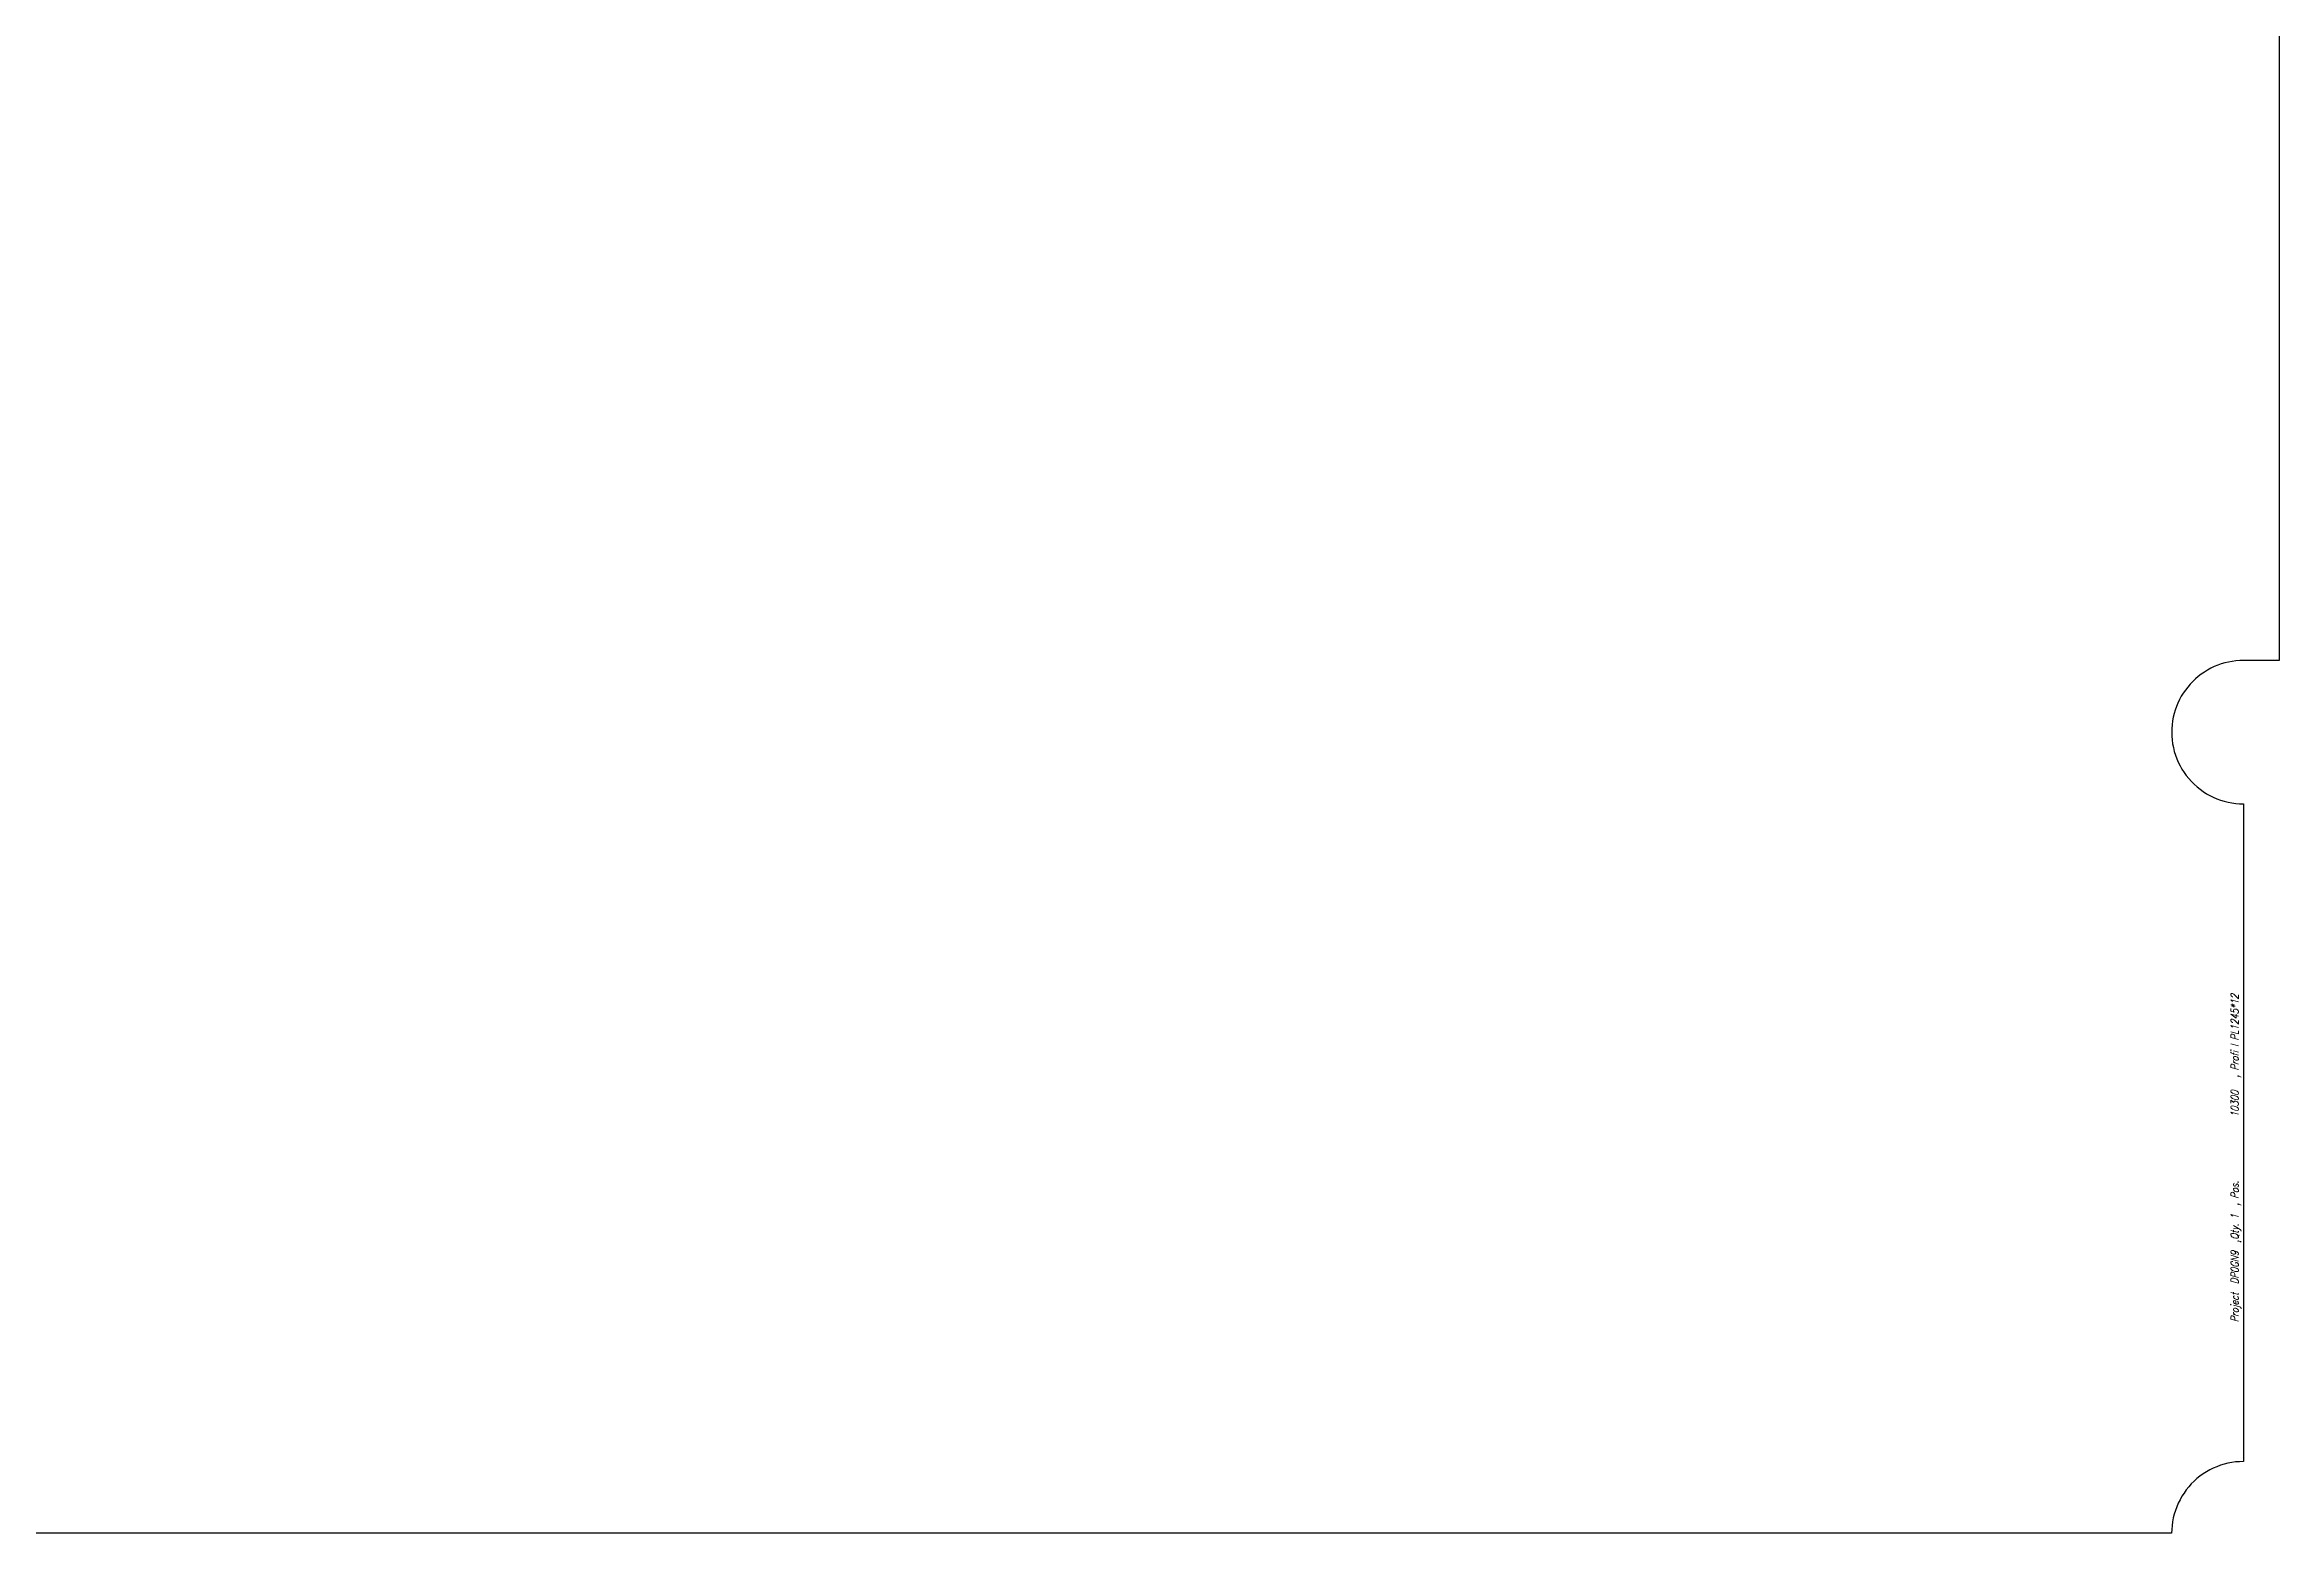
# Model space of a CAD drawing. Extents: x 0 to 14948, y -623 to 622.
# Drawn here: x 14014 to 14948, y -623 to 0 of the extents above; entities that cross this region are included whole.
import ezdxf

# ---------------------------------------------------------------- set-up
doc = ezdxf.new("R2010")
doc.units = 0
doc.header["$LTSCALE"] = 10
doc.header["$MEASUREMENT"] = 0
doc.layers.add('TEILE', color=7, linetype='CONTINUOUS')
doc.layers.add('UNTERSCHRIFT', color=7, linetype='CONTINUOUS')
doc.styles.get("Standard").update_dxf_attribs({"font": 'ROMANS'})

msp = doc.modelspace()

# ---------------------------------------------------------------- linework, layer by layer
at = {"layer": 'TEILE', "color": 2}
for p, q in [((14948, 592.5), (14948.012695, -257.499725)), ((14918.023438, -261.51889), (14916.68457, -262.339508)), ((14919.404297, -260.76947), (14918.023438, -261.51889)), ((14920.821289, -260.093323), (14919.404297, -260.76947)), ((14922.273438, -259.49231), (14920.821289, -260.093323)), ((14923.751953, -258.968048), (14922.273438, -259.49231)), ((14925.258789, -258.522003), (14923.751953, -258.968048)), ((14926.786133, -258.155396), (14925.258789, -258.522003)), ((14928.330078, -257.869232), (14926.786133, -258.155396)), ((14929.887695, -257.664276), (14928.330078, -257.869232)), ((14931.454102, -257.541107), (14929.887695, -257.664276)), ((14933.023438, -257.499756), (14931.454102, -257.541107)), ((14948.012695, -257.499725), (14933.023438, -257.499756)), ((14908.751953, -269.866058), (14907.862305, -271.160431)), ((14909.708984, -268.619965), (14908.751953, -269.866058)), ((14910.728516, -267.425659), (14909.708984, -268.619965)), ((14911.810547, -266.286377), (14910.728516, -267.425659)), ((14912.949219, -265.205261), (14911.810547, -266.286377)), ((14914.144531, -264.185211), (14912.949219, -265.205261)), ((14915.389648, -263.229095), (14914.144531, -264.185211)), ((14916.68457, -262.339508), (14915.389648, -263.229095)), ((14904.044922, -279.735138), (14903.679688, -281.26239)), ((14904.491211, -278.229187), (14904.044922, -279.735138)), ((14905.015625, -276.748627), (14904.491211, -278.229187)), ((14905.616211, -275.297546), (14905.015625, -276.748627)), ((14906.292969, -273.879944), (14905.616211, -275.297546)), ((14907.041992, -272.499634), (14906.292969, -273.879944)), ((14907.862305, -271.160431), (14907.041992, -272.499634)), ((14903.064453, -285.929688), (14903.023438, -287.499786)), ((14903.023438, -287.499786), (14903.023438, -287.499756)), ((14903.023438, -287.499756), (14903.023438, -287.499756)), ((14903.023438, -287.499756), (14903.067383, -289.12384)), ((14903.1875, -284.363892), (14903.064453, -285.929688)), ((14903.067383, -289.12384), (14903.199219, -290.743134)), ((14903.392578, -282.806702), (14903.1875, -284.363892)), ((14903.679688, -281.26239), (14903.392578, -282.806702)), ((14903.199219, -290.743134), (14903.418945, -292.352936)), ((14903.418945, -292.352936), (14903.724609, -293.948517)), ((14903.724609, -293.948517), (14904.117188, -295.525177)), ((14904.117188, -295.525177), (14904.59375, -297.078278)), ((14904.59375, -297.078278), (14905.154297, -298.603333)), ((14905.154297, -298.603333), (14905.795898, -300.095795)), ((14905.795898, -300.095795), (14906.517578, -301.5513)), ((14906.517578, -301.5513), (14907.316406, -302.965607)), ((14907.316406, -302.965607), (14908.192383, -304.334534)), ((14908.192383, -304.334534), (14909.140625, -305.654114)), ((14909.140625, -305.654114), (14910.157227, -306.920441)), ((14910.157227, -306.920441), (14911.242188, -308.129822)), ((14911.242188, -308.129822), (14912.391602, -309.278687)), ((14912.391602, -309.278687), (14913.601563, -310.363647)), ((14913.601563, -310.363647), (14914.867188, -311.381592)), ((14914.867188, -311.381592), (14916.186523, -312.329468)), ((14916.186523, -312.329468), (14917.556641, -313.204559)), ((14917.556641, -313.204559), (14918.969727, -314.004242)), ((14918.969727, -314.004242), (14920.424805, -314.726196)), ((14920.424805, -314.726196), (14921.917969, -315.368286)), ((14921.917969, -315.368286), (14923.442383, -315.928619)), ((14923.442383, -315.928619), (14924.996094, -316.405609)), ((14924.996094, -316.405609), (14926.572266, -316.797821)), ((14926.572266, -316.797821), (14928.167969, -317.104095)), ((14928.167969, -317.104095), (14929.777344, -317.323547)), ((14929.777344, -317.323547), (14931.397461, -317.455505)), ((14931.397461, -317.455505), (14933.021484, -317.499664)), ((14933.021484, -317.499786), (14933, -592.5)), ((14933.021484, -317.499664), (14933.021484, -317.499786)), ((14916.164063, -597.669373), (14914.844727, -598.617249)), ((14917.53418, -596.794312), (14916.164063, -597.669373)), ((14918.947266, -595.99469), (14917.53418, -596.794312)), ((14920.404297, -595.272766), (14918.947266, -595.99469)), ((14921.895508, -594.630737), (14920.404297, -595.272766)), ((14923.421875, -594.070496), (14921.895508, -594.630737)), ((14924.974609, -593.593567), (14923.421875, -594.070496)), ((14926.551758, -593.201416), (14924.974609, -593.593567)), ((14928.146484, -592.895264), (14926.551758, -593.201416)), ((14929.756836, -592.675903), (14928.146484, -592.895264)), ((14931.375977, -592.544067), (14929.756836, -592.675903)), ((14933, -592.5), (14931.375977, -592.544067)), ((14907.294922, -607.033447), (14906.495117, -608.447815)), ((14908.169922, -605.664429), (14907.294922, -607.033447)), ((14909.117188, -604.344849), (14908.169922, -605.664429)), ((14910.135742, -603.078491), (14909.117188, -604.344849)), ((14911.220703, -601.869019), (14910.135742, -603.078491)), ((14912.369141, -600.720154), (14911.220703, -601.869019)), ((14913.579102, -599.635193), (14912.369141, -600.720154)), ((14914.844727, -598.617249), (14913.579102, -599.635193)), ((14903.702148, -616.050964), (14903.396484, -617.646606)), ((14904.09375, -614.474243), (14903.702148, -616.050964)), ((14904.570313, -612.921021), (14904.09375, -614.474243)), ((14905.130859, -611.395935), (14904.570313, -612.921021)), ((14905.772461, -609.903381), (14905.130859, -611.395935)), ((14906.495117, -608.447815), (14905.772461, -609.903381)), ((14903, -622.5), (44.999691, -622.5)), ((14903.044922, -620.875916), (14903, -622.500061)), ((14903, -622.500061), (14903, -622.5)), ((14903.175781, -619.25647), (14903.044922, -620.875916)), ((14903.396484, -617.646606), (14903.175781, -619.25647))]:
    msp.add_line(p, q, dxfattribs=at)

# ---------------------------------------------------------------- texts
at = {"layer": 'UNTERSCHRIFT', "color": 2, "oblique": 15, "width": 0.8}
for s, p in [('  , Profi l PL1245*12', (14931.011719, -435.499756)), ('10300', (14931.010742, -448.499756)), ('Project  DP0GN9  ,Qty. 1  , Pos. ', (14931.004883, -534.299744))]:
    msp.add_text(s, height=3.25, rotation=89.993004, dxfattribs=at).set_placement(p)

doc.saveas('drawing.dxf')
